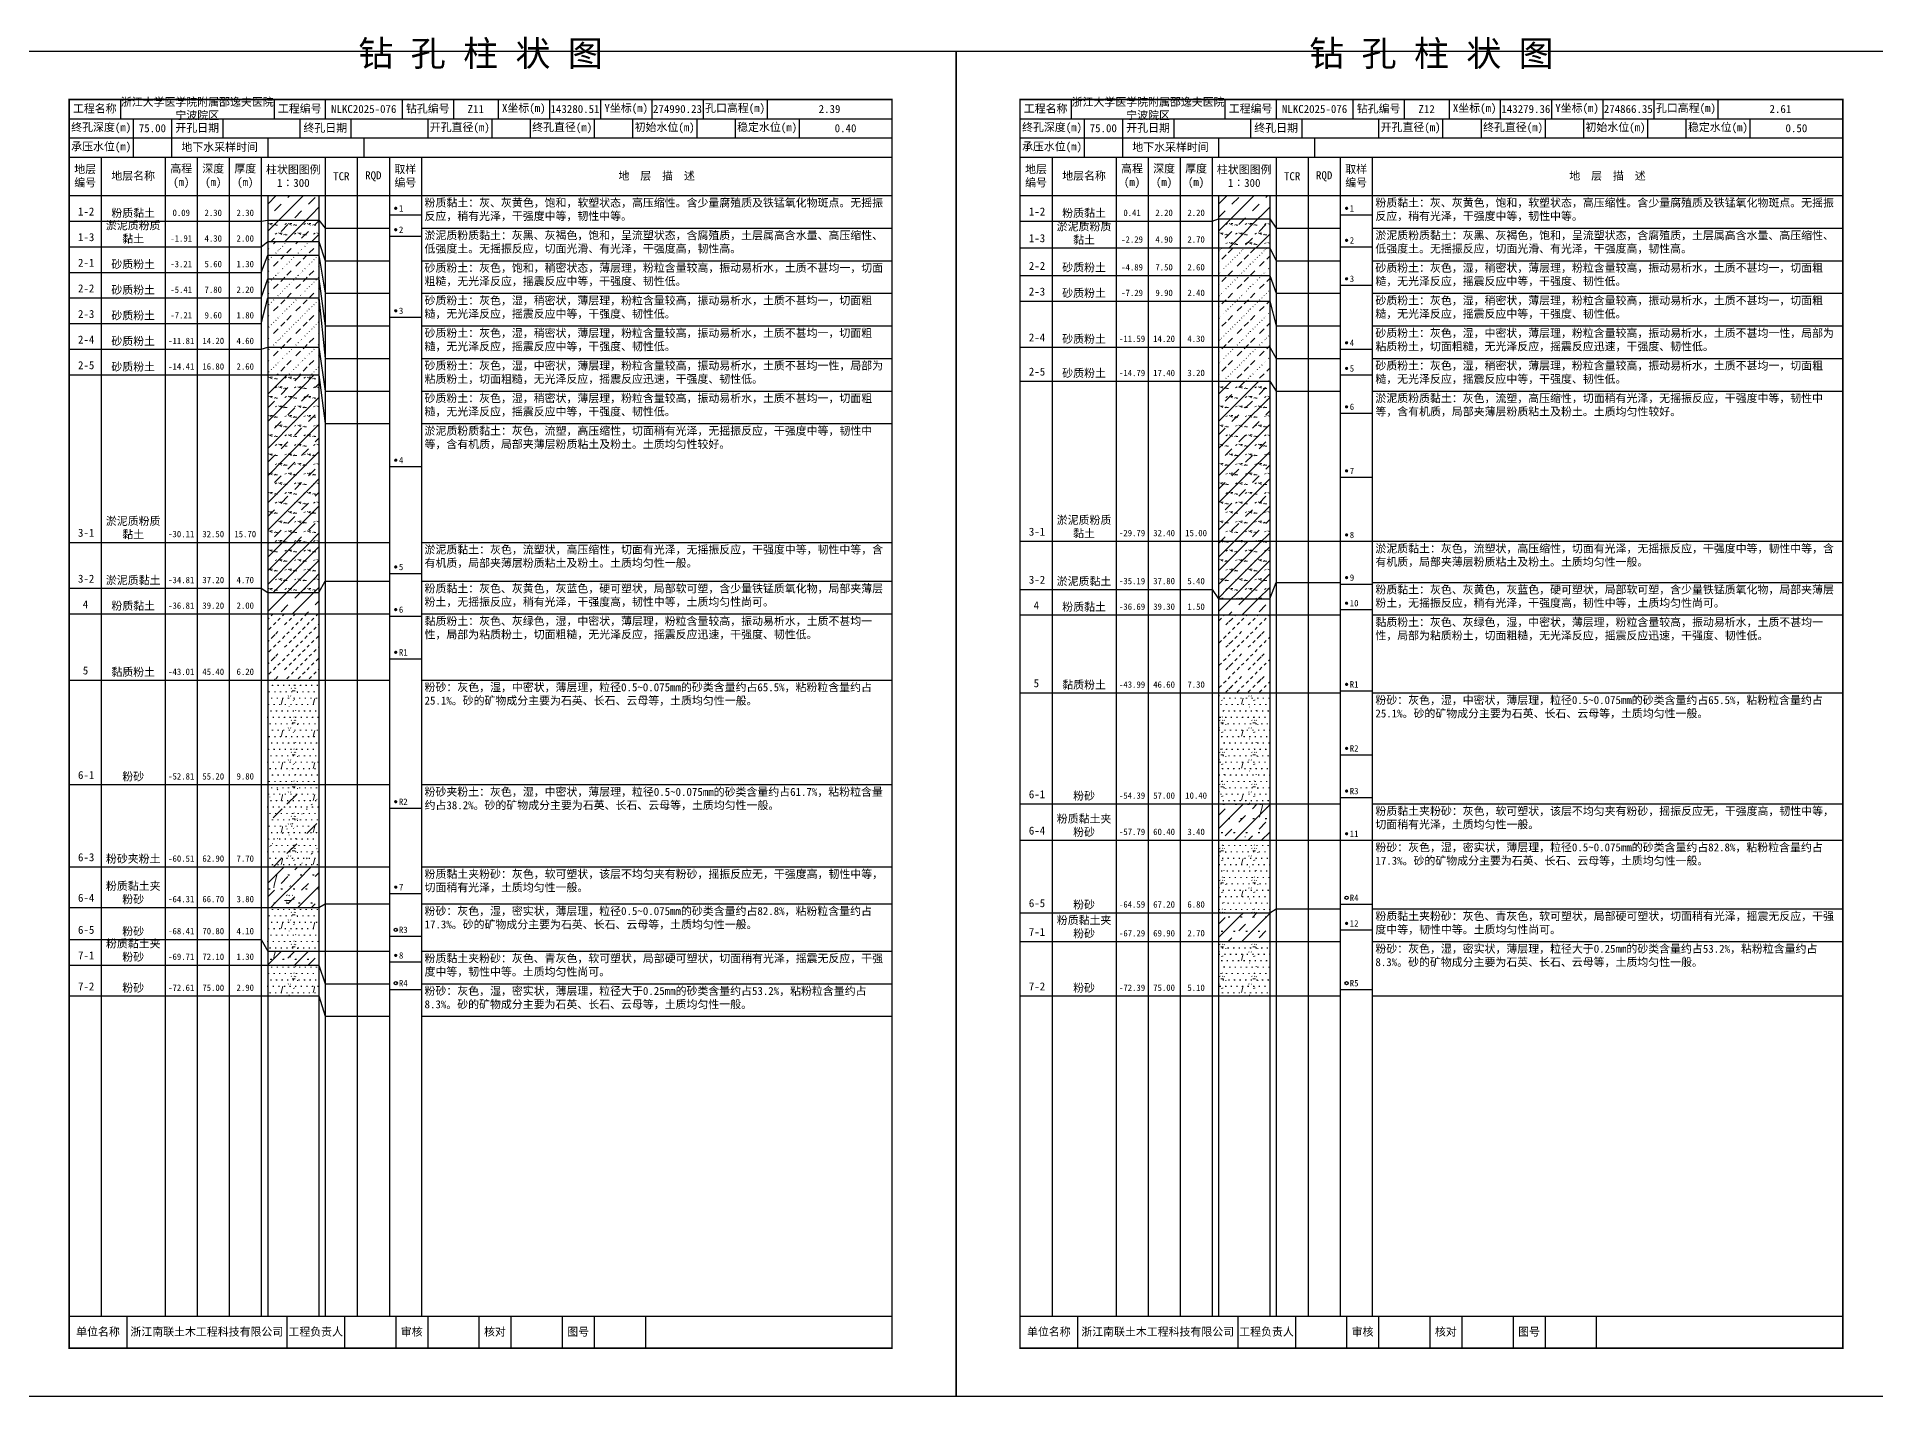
# Model space of a CAD drawing. Extents: x 297 to 65340, y 0 to 425.
# Drawn here: x 35650 to 36224, y 0 to 425 of the extents above; entities that cross this region are included whole.
import ezdxf
from ezdxf.enums import TextEntityAlignment as Align

# ---------------------------------------------------------------- set-up
doc = ezdxf.new("R2010")
doc.units = 0
doc.layers.get('0').update_dxf_attribs({"linetype": 'CONTINUOUS'})
doc.layers.add('FRAME', color=7, linetype='CONTINUOUS')
doc.layers.add('STRATUM', color=7, linetype='CONTINUOUS')
doc.layers.add('HATCH', color=7, linetype='CONTINUOUS', lineweight=13)
doc.styles.add('ST', font='')
doc.styles.get('ST').set_extended_font_data('SimSun')
pattern_1 = [(45, (0, 0), (-4.2426407, 4.2426407), [10, 0]), (45, (1.061, -3.182), (-2.1213203, 6.363961), [3, -3])]
pattern_2 = [(45, (0, 0), (-4.2426407, 4.2426407), [10, 0]), (45, (1.061, -3.182), (-2.1213203, 6.363961), [3, -3]), (26.565, (1.0741, -0.2536), (5.99982296, 5.99981224), [0.567, -12.849]), (0, (0.507, -0.2536), (0, 6), [0.567, -5.433]), (26.565, (-1.5813, 0), (5.99982296, 5.99981224), [0.567, -12.849]), (0, (-1.074, 0.2536), (0, 6), [0.567, -5.433]), (153.435, (0.5071, -0.2536), (-5.9998176, -5.36e-06), [1.134, -12.2826]), (26.565, (4.0741, 2.7464), (5.99982296, 5.99981224), [0.567, -12.849]), (0, (3.507, 2.7464), (0, 6), [0.567, -5.433]), (26.565, (1.4187, 3), (5.99982296, 5.99981224), [0.567, -12.849]), (0, (1.926, 3.2536), (0, 6), [0.567, -5.433]), (153.435, (3.5071, 2.7464), (-5.9998176, -5.36e-06), [1.134, -12.2826])]
pattern_3 = [(45.000006, (0, 0), (-7e-07, 6.9999824), [1.971956, -7.927535]), (45.000006, (2.813, 2.829), (-7e-07, 6.9999824), [1.99367, -7.905828]), (45.000006, (5.0675, 5.082), (-7e-07, 6.9999824), [1.813609, -8.085882]), (26.565052, (0, 3.5), (7.00000042, 7.00000017), [0.0965, -15.555976]), (36.869899, (0.7, 4.2), (6.999999835, 7.000000165), [0.197747, -34.802253]), (315.00001, (3.5, 6.976), (6.9999824, 1.2e-06), [0.033054, -9.866441]), (26.565052, (3.5, 0), (7.00000042, 7.00000017), [0.144749, -15.507727]), (26.565052, (4.2, 0.7), (7.00000042, 7.00000017), [0.10528, -15.547196]), (90.000004, (4.55, 1.05), (-7, -5e-07), [0.028767, -6.971233]), (26.565052, (4.9, 1.4), (7.00000042, 7.00000017), [0.091014, -31.213938]), (36.869899, (5.6, 2.1), (6.999999835, 7.000000165), [0.110692, -34.889308]), (45.000002, (6.3, 2.8), (-2.4e-07, 6.9999824), [0.109112, -9.790383]), (315.00001, (6.914, 3.548), (6.9999824, 1.2e-06), [0.033054, -9.866441]), (36.869898, (1.4, 4.9), (6.999999957, 7.000000043), [0.10224, -34.89776]), (53.130103, (2.1, 5.6), (13.999999763, 21.00000016), [0.134384, -34.865616]), (53.130103, (2.8, 6.3), (13.999999763, 21.00000016), [0.126246, -34.873754])]
pattern_4 = [(45, (0, 0), (-2.12132034, 2.12132034), [10, 0]), (26.565, (1.0741, -0.2536), (5.99982296, 5.99981224), [0.567, -12.849]), (0, (0.507, -0.2536), (0, 6), [0.567, -5.433]), (26.565, (-1.5813, 0), (5.99982296, 5.99981224), [0.567, -12.849]), (0, (-1.074, 0.2536), (0, 6), [0.567, -5.433]), (153.435, (0.5071, -0.2536), (-5.9998176, -5.36e-06), [1.134, -12.2826]), (26.565, (4.0741, 2.7464), (5.99982296, 5.99981224), [0.567, -12.849]), (0, (3.507, 2.7464), (0, 6), [0.567, -5.433]), (26.565, (1.4187, 3), (5.99982296, 5.99981224), [0.567, -12.849]), (0, (1.926, 3.2536), (0, 6), [0.567, -5.433]), (153.435, (3.5071, 2.7464), (-5.9998176, -5.36e-06), [1.134, -12.2826])]
pattern_5 = [(45.000005, (0, 0), (-6e-07, 6.9999824), [0.947297, -8.952198]), (45.000005, (1.4, 1.4), (-6e-07, 6.9999824), [0.986898, -8.912597]), (45.000005, (2.8, 2.8), (-6e-07, 6.9999824), [1.060182, -8.839313]), (45.000005, (4.2, 4.2), (-6e-07, 6.9999824), [0.949178, -8.950318]), (45.000005, (5.6, 5.6), (-6e-07, 6.9999824), [1.036501, -8.862994]), (45.000005, (3.5, 0), (-6e-07, 6.9999824), [1.013348, -8.886147]), (45.000005, (4.9, 1.4), (-6e-07, 6.9999824), [1.078956, -12.120371]), (45.000005, (6.3, 2.8), (-6e-07, 6.9999824), [0.998824, -8.900671]), (45.000003, (0.7, 4.2), (-4e-07, 6.9999824), [1.05533, -8.844165]), (45.000003, (2.1, 5.6), (-4e-07, 6.9999824), [1.036501, -8.862994])]
pattern_6 = [(82.875, (-0.8346, -1.206), (0.00036925, 10.00017644), [0.08929, -80.53371]), (143.13, (-0.7336, -1.2818), (-29.99996427, 20.00005359), [0.12627, -49.87373]), (172.875, (-0.5564, -1.304), (-70.000245666, 9.99966033), [0.17857, -80.44443]), (206.565, (-0.378, -1.2147), (-9.9997049, -9.99968706), [0.19954, -22.16046]), (243.435, (-0.2887, -1.0363), (8.93e-06, -9.999696), [0.19954, -22.16146]), (255.964, (-0.1994, -0.679), (-0.00020004, -9.99950129), [0.36813, -40.86287]), (255.964, (0.1106, 0.561), (-0.00020004, -9.99950129), [1.27838, -39.95262]), (255.964, (0.179, 0.835), (-0.00020004, -9.99950129), [0.28235, -40.94865]), (216.87, (0.3694, 1.0892), (-9.99998214, -10.00001786), [0.12627, -49.87373]), (243.435, (0.2683, 1.0135), (8.93e-06, -9.999696), [0.19954, -22.16146]), (206.565, (0.548, 1.1785), (-9.9997049, -9.99968706), [0.19954, -22.16046]), (172.875, (0.725, 1.1563), (-70.000245666, 9.99966033), [0.17857, -80.44443]), (143.13, (0.826, 1.0806), (-29.99996427, 20.00005359), [0.12627, -49.87373]), (82.875, (0.815, 0.992), (0.00036925, 10.00017644), [0.08929, -80.53371]), (0, (-0.33, 0.34), (0, 10), [0.89286, -9.10714]), (0, (0.025, 0), (1, 2), [0, -1.75]), (0, (0, 0.025), (1, 2), [0, -1.75]), (0, (0, 0), (1, 2), [0, -1.75]), (0, (-0.025, 0), (1, 2), [0, -1.75]), (0, (0, -0.025), (1, 2), [0, -1.75])]
pattern_7 = [(82.875, (-1.8361, -2.6533), (0.00081235, 22.00038817), [0.196438, -177.174162]), (143.13, (-1.614, -2.82), (-65.9999214, 44.0001179), [0.277794, -109.722206]), (172.875, (-1.224, -2.8687), (-154.00054047, 21.99925272), [0.392854, -176.977746]), (206.565, (-0.831, -2.672), (-21.9993508, -21.9993115), [0.438988, -48.753012]), (243.435, (-0.635, -2.28), (1.96e-05, -21.9993312), [0.438988, -48.755212]), (255.964, (-0.4387, -1.494), (-0.0004401, -21.9989028), [0.809886, -89.898314]), (255.964, (0.2434, 1.2344), (-0.0004401, -21.9989028), [2.812436, -87.895764]), (255.964, (0.394, 1.837), (-0.0004401, -21.9989028), [0.62117, -90.08703]), (216.87, (0.8126, 2.3963), (-21.9999607, -22.0000393), [0.277794, -109.722206]), (243.435, (0.59, 2.23), (1.96e-05, -21.9993312), [0.438988, -48.755212]), (206.565, (1.205, 2.593), (-21.9993508, -21.9993115), [0.438988, -48.753012]), (172.875, (1.595, 2.544), (-154.00054047, 21.99925272), [0.392854, -176.977746]), (143.13, (1.8173, 2.3772), (-65.9999214, 44.0001179), [0.277794, -109.722206]), (82.875, (1.793, 2.1823), (0.00081235, 22.00038817), [0.196438, -177.174162]), (0, (-0.725, 0.748), (0, 22), [1.964292, -20.035708]), (0, (0.055, 0), (2.2, 4.4), [0, -3.85]), (0, (0, 0.055), (2.2, 4.4), [0, -3.85]), (0, (0, 0), (2.2, 4.4), [0, -3.85]), (0, (-0.055, 0), (2.2, 4.4), [0, -3.85]), (0, (0, -0.055), (2.2, 4.4), [0, -3.85])]

# ---------------------------------------------------------------- blocks, each defined once
blk = doc.blocks.new('SolidCircle')
at = {"const_width": 0.5}
blk.add_lwpolyline([(-0.25, 0, 1), (0.25, 0, 1)], format="xyb", close=True, dxfattribs=at)

msp = doc.modelspace()

# ---------------------------------------------------------------- hatches: boundary and pattern name
at = {"layer": 'HATCH'}
h = msp.add_hatch(dxfattribs=at)
h.set_pattern_fill('FZNT', color=256, style=0)
h.set_pattern_definition(pattern_1)
h.paths.add_polyline_path([(35738, 375), (35722, 375), (35722, 367.33), (35738, 367.33)])
h = msp.add_hatch(dxfattribs=at)
h.set_pattern_fill('FZNT', color=256, style=0)
h.set_pattern_definition(pattern_1)
h.paths.add_polyline_path([(36035, 375), (36019, 375), (36019, 367.67), (36035, 367.67)])
h = msp.add_hatch(dxfattribs=at)
h.set_pattern_fill('YNFNT', color=256, style=0)
h.set_pattern_definition(pattern_2)
h.paths.add_polyline_path([(36035, 367.67), (36019, 367.67), (36019, 358.67), (36035, 358.67)])
h = msp.add_hatch(dxfattribs=at)
h.set_pattern_fill('YNFNT', color=256, style=0)
h.set_pattern_definition(pattern_2)
h.paths.add_polyline_path([(35738, 367.33), (35722, 367.33), (35722, 360.67), (35738, 360.67)])
h = msp.add_hatch(dxfattribs=at)
h.set_pattern_fill('SZFT', color=256, style=0)
h.set_pattern_definition(pattern_3)
h.paths.add_polyline_path([(35738, 360.67), (35722, 360.67), (35722, 356.33), (35738, 356.33)])
h = msp.add_hatch(dxfattribs=at)
h.set_pattern_fill('SZFT', color=256, style=0)
h.set_pattern_definition(pattern_3)
h.paths.add_polyline_path([(35738, 356.33), (35722, 356.33), (35722, 349), (35738, 349)])
h = msp.add_hatch(dxfattribs=at)
h.set_pattern_fill('SZFT', color=256, style=0)
h.set_pattern_definition(pattern_3)
h.paths.add_polyline_path([(36035, 358.67), (36019, 358.67), (36019, 350), (36035, 350)])
h = msp.add_hatch(dxfattribs=at)
h.set_pattern_fill('SZFT', color=256, style=0)
h.set_pattern_definition(pattern_3)
h.paths.add_polyline_path([(35738, 349), (35722, 349), (35722, 343), (35738, 343)])
h = msp.add_hatch(dxfattribs=at)
h.set_pattern_fill('SZFT', color=256, style=0)
h.set_pattern_definition(pattern_3)
h.paths.add_polyline_path([(36035, 350), (36019, 350), (36019, 342), (36035, 342)])
h = msp.add_hatch(dxfattribs=at)
h.set_pattern_fill('SZFT', color=256, style=0)
h.set_pattern_definition(pattern_3)
h.paths.add_polyline_path([(35738, 343), (35722, 343), (35722, 327.67), (35738, 327.67)])
h = msp.add_hatch(dxfattribs=at)
h.set_pattern_fill('SZFT', color=256, style=0)
h.set_pattern_definition(pattern_3)
h.paths.add_polyline_path([(36035, 342), (36019, 342), (36019, 327.67), (36035, 327.67)])
h = msp.add_hatch(dxfattribs=at)
h.set_pattern_fill('SZFT', color=256, style=0)
h.set_pattern_definition(pattern_3)
h.paths.add_polyline_path([(35738, 327.67), (35722, 327.67), (35722, 319), (35738, 319)])
h = msp.add_hatch(dxfattribs=at)
h.set_pattern_fill('SZFT', color=256, style=0)
h.set_pattern_definition(pattern_3)
h.paths.add_polyline_path([(36035, 327.67), (36019, 327.67), (36019, 317), (36035, 317)])
h = msp.add_hatch(dxfattribs=at)
h.set_pattern_fill('YNFNT', color=256, style=0)
h.set_pattern_definition(pattern_2)
h.paths.add_polyline_path([(35738, 319), (35722, 319), (35722, 266.67), (35738, 266.67)])
h = msp.add_hatch(dxfattribs=at)
h.set_pattern_fill('YNFNT', color=256, style=0)
h.set_pattern_definition(pattern_2)
h.paths.add_polyline_path([(36035, 317), (36019, 317), (36019, 267), (36035, 267)])
h = msp.add_hatch(dxfattribs=at)
h.set_pattern_fill('YNNT', color=256, style=0)
h.set_pattern_definition(pattern_4)
h.paths.add_polyline_path([(35738, 266.67), (35722, 266.67), (35722, 251), (35738, 251)])
h = msp.add_hatch(dxfattribs=at)
h.set_pattern_fill('YNNT', color=256, style=0)
h.set_pattern_definition(pattern_4)
h.paths.add_polyline_path([(36035, 267), (36019, 267), (36019, 249), (36035, 249)])
h = msp.add_hatch(dxfattribs=at)
h.set_pattern_fill('FZNT', color=256, style=0)
h.set_pattern_definition(pattern_1)
h.paths.add_polyline_path([(35738, 251), (35722, 251), (35722, 244.33), (35738, 244.33)])
h = msp.add_hatch(dxfattribs=at)
h.set_pattern_fill('FZNT', color=256, style=0)
h.set_pattern_definition(pattern_1)
h.paths.add_polyline_path([(36035, 249), (36019, 249), (36019, 244), (36035, 244)])
h = msp.add_hatch(dxfattribs=at)
h.set_pattern_fill('NZFT', color=256, style=0)
h.set_pattern_definition(pattern_5)
h.paths.add_polyline_path([(35738, 244.33), (35722, 244.33), (35722, 223.67), (35738, 223.67)])
h = msp.add_hatch(dxfattribs=at)
h.set_pattern_fill('NZFT', color=256, style=0)
h.set_pattern_definition(pattern_5)
h.paths.add_polyline_path([(36035, 244), (36019, 244), (36019, 219.67), (36035, 219.67)])
h = msp.add_hatch(dxfattribs=at)
h.set_pattern_fill('FS', color=256, style=0)
h.set_pattern_definition(pattern_6)
h.paths.add_polyline_path([(35738, 223.67), (35722, 223.67), (35722, 191), (35738, 191)])
h = msp.add_hatch(dxfattribs=at)
h.set_pattern_fill('FS', color=256, style=0)
h.set_pattern_definition(pattern_6)
h.paths.add_polyline_path([(36035, 219.67), (36019, 219.67), (36019, 185), (36035, 185)])
h = msp.add_hatch(dxfattribs=at)
h.set_pattern_fill('FS', color=256, style=0)
h.set_pattern_definition(pattern_6)
h.paths.add_polyline_path([(35738, 191), (35722, 191), (35722, 165.33), (35738, 165.33)])
h = msp.add_hatch(dxfattribs=at)
h.set_pattern_fill('SZFT', color=256, scale=2.2, style=0)
h.set_pattern_definition([(45.000006, (0, 0), (-1.6e-06, 15.3999612), [4.338303, -17.440577]), (45.000006, (6.188, 6.223), (-1.6e-06, 15.3999612), [4.386074, -17.3928216]), (45.000006, (11.148, 11.181), (-1.6e-06, 15.3999612), [3.98994, -17.7889404]), (26.565052, (0, 7.7), (15.4000009, 15.4000004), [0.2123, -34.223147]), (36.869899, (1.54, 9.24), (15.39999964, 15.40000036), [0.4350434, -76.5649566]), (315.00001, (7.7, 15.347), (15.3999612, 2.7e-06), [0.072719, -21.70617]), (26.565052, (7.7, 0), (15.4000009, 15.4000004), [0.318448, -34.1169994]), (26.565052, (9.24, 1.54), (15.4000009, 15.4000004), [0.231616, -34.203831]), (90.000004, (10.01, 2.31), (-15.4, -1e-06), [0.0632874, -15.3367126]), (26.565052, (10.78, 3.08), (15.4000009, 15.4000004), [0.200231, -68.670664]), (36.869899, (12.32, 4.62), (15.39999964, 15.40000036), [0.2435224, -76.7564776]), (45.000002, (13.86, 6.16), (-5e-07, 15.3999612), [0.2400464, -21.5388426]), (315.00001, (15.211, 7.805), (15.3999612, 2.7e-06), [0.072719, -21.70617]), (36.869898, (3.08, 10.78), (15.3999999, 15.4000001), [0.224928, -76.775072]), (53.130103, (4.62, 12.32), (30.79999948, 46.20000035), [0.295645, -76.704355]), (53.130103, (6.16, 13.86), (30.79999948, 46.20000035), [0.277741, -76.722259])])
h.paths.add_polyline_path([(35738, 191), (35722, 191), (35722, 165.33), (35738, 165.33)])
h = msp.add_hatch(dxfattribs=at)
h.set_pattern_fill('FZNT', color=256, style=0)
h.set_pattern_definition(pattern_1)
h.paths.add_polyline_path([(36035, 185), (36019, 185), (36019, 173.67), (36035, 173.67)])
h = msp.add_hatch(dxfattribs=at)
h.set_pattern_fill('FS', color=256, scale=2.2, style=0)
h.set_pattern_definition(pattern_7)
h.paths.add_polyline_path([(36035, 185), (36019, 185), (36019, 173.67), (36035, 173.67)])
h = msp.add_hatch(dxfattribs=at)
h.set_pattern_fill('FS', color=256, style=0)
h.set_pattern_definition(pattern_6)
h.paths.add_polyline_path([(36035, 173.67), (36019, 173.67), (36019, 151), (36035, 151)])
h = msp.add_hatch(dxfattribs=at)
h.set_pattern_fill('FZNT', color=256, style=0)
h.set_pattern_definition(pattern_1)
h.paths.add_polyline_path([(35738, 165.33), (35722, 165.33), (35722, 152.67), (35738, 152.67)])
h = msp.add_hatch(dxfattribs=at)
h.set_pattern_fill('FS', color=256, scale=2.2, style=0)
h.set_pattern_definition(pattern_7)
h.paths.add_polyline_path([(35738, 165.33), (35722, 165.33), (35722, 152.67), (35738, 152.67)])
h = msp.add_hatch(dxfattribs=at)
h.set_pattern_fill('FS', color=256, style=0)
h.set_pattern_definition(pattern_6)
h.paths.add_polyline_path([(35738, 152.67), (35722, 152.67), (35722, 139), (35738, 139)])
h = msp.add_hatch(dxfattribs=at)
h.set_pattern_fill('FZNT', color=256, style=0)
h.set_pattern_definition(pattern_1)
h.paths.add_polyline_path([(36035, 151), (36019, 151), (36019, 142), (36035, 142)])
h = msp.add_hatch(dxfattribs=at)
h.set_pattern_fill('FS', color=256, scale=2.2, style=0)
h.set_pattern_definition(pattern_7)
h.paths.add_polyline_path([(36035, 151), (36019, 151), (36019, 142), (36035, 142)])
h = msp.add_hatch(dxfattribs=at)
h.set_pattern_fill('FZNT', color=256, style=0)
h.set_pattern_definition(pattern_1)
h.paths.add_polyline_path([(35738, 139), (35722, 139), (35722, 134.67), (35738, 134.67)])
h = msp.add_hatch(dxfattribs=at)
h.set_pattern_fill('FS', color=256, scale=2.2, style=0)
h.set_pattern_definition(pattern_7)
h.paths.add_polyline_path([(35738, 139), (35722, 139), (35722, 134.67), (35738, 134.67)])
h = msp.add_hatch(dxfattribs=at)
h.set_pattern_fill('FS', color=256, style=0)
h.set_pattern_definition(pattern_6)
h.paths.add_polyline_path([(36035, 142), (36019, 142), (36019, 125), (36035, 125)])
h = msp.add_hatch(dxfattribs=at)
h.set_pattern_fill('FS', color=256, style=0)
h.set_pattern_definition(pattern_6)
h.paths.add_polyline_path([(35738, 134.67), (35722, 134.67), (35722, 125), (35738, 125)])

# ---------------------------------------------------------------- linework, layer by layer
at = {"layer": 'FRAME', "color": 245, "linetype": 'Continuous'}
for points in [[(35640, 0), (35937, 0), (35937, 420), (35640, 420)], [(35937, 0), (36234, 0), (36234, 420), (35937, 420)]]:
    msp.add_lwpolyline(points, close=True, dxfattribs=at)
at = {"layer": 'FRAME', "linetype": 'Continuous', "const_width": 0.5}
for points in [[(35660, 15), (35917, 15), (35917, 405), (35660, 405)], [(35957, 15), (36214, 15), (36214, 405), (35957, 405)]]:
    msp.add_lwpolyline(points, close=True, dxfattribs=at)
at = {"layer": 'FRAME', "color": 0, "linetype": 'Continuous'}
for points in [[(35676, 405), (35676, 399)], [(35724, 405), (35724, 399)], [(35740, 405), (35740, 399)], [(35764, 405), (35764, 399)], [(35780, 405), (35780, 399)], [(35794, 405), (35794, 399)], [(35810, 405), (35810, 399)], [(35826, 405), (35826, 399)], [(35842, 405), (35842, 399)], [(35858, 405), (35858, 399)], [(35878, 405), (35878, 399)], [(35917, 405), (35917, 399)], [(35973, 405), (35973, 399)], [(36021, 405), (36021, 399)], [(36037, 405), (36037, 399)], [(36061, 405), (36061, 399)], [(36077, 405), (36077, 399)], [(36091, 405), (36091, 399)], [(36107, 405), (36107, 399)], [(36123, 405), (36123, 399)], [(36139, 405), (36139, 399)], [(36155, 405), (36155, 399)], [(36175, 405), (36175, 399)], [(36214, 405), (36214, 399)], [(35660, 399), (35917, 399)], [(35680, 399), (35680, 393)], [(35692, 399), (35692, 393)], [(35708, 399), (35708, 393)], [(35732, 399), (35732, 393)], [(35748, 399), (35748, 393)], [(35772, 399), (35772, 393)], [(35792, 399), (35792, 393)], [(35804, 399), (35804, 393)], [(35824, 399), (35824, 393)], [(35836, 399), (35836, 393)], [(35856, 399), (35856, 393)], [(35868, 399), (35868, 393)], [(35888, 399), (35888, 393)], [(35917, 399), (35917, 393)], [(35957, 399), (36214, 399)], [(35977, 399), (35977, 393)], [(35989, 399), (35989, 393)], [(36005, 399), (36005, 393)], [(36029, 399), (36029, 393)], [(36045, 399), (36045, 393)], [(36069, 399), (36069, 393)], [(36089, 399), (36089, 393)], [(36101, 399), (36101, 393)], [(36121, 399), (36121, 393)], [(36133, 399), (36133, 393)], [(36153, 399), (36153, 393)], [(36165, 399), (36165, 393)], [(36185, 399), (36185, 393)], [(36214, 399), (36214, 393)], [(35660, 393), (35917, 393)], [(35680, 393), (35680, 387)], [(35692, 393), (35692, 387)], [(35722, 393), (35722, 387)], [(35752, 393), (35752, 387)], [(35957, 393), (36214, 393)], [(35977, 393), (35977, 387)], [(35989, 393), (35989, 387)], [(36019, 393), (36019, 387)], [(36049, 393), (36049, 387)], [(35660, 387), (35917, 387)], [(35670, 387), (35670, 25)], [(35690, 387), (35690, 25)], [(35700, 387), (35700, 25)], [(35710, 387), (35710, 25)], [(35720, 387), (35720, 25)], [(35740, 387), (35740, 25)], [(35750, 387), (35750, 25)], [(35760, 387), (35760, 25)], [(35770, 387), (35770, 25)], [(35917, 387), (35917, 25)], [(35957, 387), (36214, 387)], [(35967, 387), (35967, 25)], [(35987, 387), (35987, 25)], [(35997, 387), (35997, 25)], [(36007, 387), (36007, 25)], [(36017, 387), (36017, 25)], [(36037, 387), (36037, 25)], [(36047, 387), (36047, 25)], [(36057, 387), (36057, 25)], [(36067, 387), (36067, 25)], [(36214, 387), (36214, 25)], [(35660, 375), (35917, 375)], [(35722, 375), (35722, 25)], [(35738, 375), (35738, 25)], [(35957, 375), (36214, 375)], [(36019, 375), (36019, 25)], [(36035, 375), (36035, 25)], [(35660, 25), (35917, 25)], [(35678, 25), (35678, 15)], [(35728, 25), (35728, 15)], [(35746, 25), (35746, 15)], [(35762, 25), (35762, 15)], [(35772, 25), (35772, 15)], [(35788, 25), (35788, 15)], [(35798, 25), (35798, 15)], [(35814, 25), (35814, 15)], [(35824, 25), (35824, 15)], [(35840, 25), (35840, 15)], [(35957, 25), (36214, 25)], [(35975, 25), (35975, 15)], [(36025, 25), (36025, 15)], [(36043, 25), (36043, 15)], [(36059, 25), (36059, 15)], [(36069, 25), (36069, 15)], [(36085, 25), (36085, 15)], [(36095, 25), (36095, 15)], [(36111, 25), (36111, 15)], [(36121, 25), (36121, 15)], [(36137, 25), (36137, 15)]]:
    msp.add_lwpolyline(points, dxfattribs=at)
at = {"layer": 'STRATUM', "linetype": 'Continuous'}
for points in [[(35760, 369), (35770, 369)], [(36017, 367), (36019, 367.67), (36035, 367.67), (36037, 364.82)], [(36057, 369), (36067, 369)], [(35660, 367), (35670, 367)], [(35670, 367), (35690, 367)], [(35690, 367), (35700, 367)], [(35700, 367), (35710, 367)], [(35710, 367), (35720, 367)], [(35720, 367), (35722, 367.33), (35738, 367.33), (35740, 364.82)], [(35740, 364.82), (35750, 364.82)], [(35750, 364.82), (35760, 364.82)], [(35760, 362.33), (35770, 362.33)], [(35770, 364.82), (35917, 364.82)], [(35957, 367), (35967, 367)], [(35967, 367), (35987, 367)], [(35987, 367), (35997, 367)], [(35997, 367), (36007, 367)], [(36007, 367), (36017, 367)], [(36037, 364.82), (36047, 364.82)], [(36047, 364.82), (36057, 364.82)], [(36067, 364.82), (36214, 364.82)], [(35660, 359), (35670, 359)], [(35670, 359), (35690, 359)], [(35690, 359), (35700, 359)], [(35700, 359), (35710, 359)], [(35710, 359), (35720, 359)], [(35720, 359), (35722, 360.67), (35738, 360.67), (35740, 354.65)], [(35720, 351), (35722, 356.33), (35738, 356.33), (35740, 344.47)], [(35957, 358.67), (35967, 358.67)], [(35967, 358.67), (35987, 358.67)], [(35987, 358.67), (35997, 358.67)], [(35997, 358.67), (36007, 358.67)], [(36007, 358.67), (36017, 358.67)], [(36017, 358.67), (36019, 358.67), (36035, 358.67), (36037, 354.65)], [(36057, 359), (36067, 359)], [(35660, 351), (35670, 351)], [(35670, 351), (35690, 351)], [(35690, 351), (35700, 351)], [(35700, 351), (35710, 351)], [(35710, 351), (35720, 351)], [(35740, 354.65), (35750, 354.65)], [(35750, 354.65), (35760, 354.65)], [(35770, 354.65), (35917, 354.65)], [(36037, 354.65), (36047, 354.65)], [(36047, 354.65), (36057, 354.65)], [(36067, 354.65), (36214, 354.65)], [(35720, 343), (35722, 349), (35738, 349), (35740, 334.29)], [(35957, 350), (35967, 350)], [(35967, 350), (35987, 350)], [(35987, 350), (35997, 350)], [(35997, 350), (36007, 350)], [(36007, 350), (36017, 350)], [(36017, 350), (36019, 350), (36035, 350), (36037, 344.47)], [(36057, 347), (36067, 347)], [(35660, 343), (35670, 343)], [(35670, 343), (35690, 343)], [(35690, 343), (35700, 343)], [(35700, 343), (35710, 343)], [(35710, 343), (35720, 343)], [(35720, 335), (35722, 343), (35738, 343), (35740, 324.12)], [(35740, 344.47), (35750, 344.47)], [(35750, 344.47), (35760, 344.47)], [(35770, 344.47), (35917, 344.47)], [(35957, 342), (35967, 342)], [(35967, 342), (35987, 342)], [(35987, 342), (35997, 342)], [(35997, 342), (36007, 342)], [(36007, 342), (36017, 342)], [(36017, 342), (36019, 342), (36035, 342), (36037, 334.29)], [(36037, 344.47), (36047, 344.47)], [(36047, 344.47), (36057, 344.47)], [(36067, 344.47), (36214, 344.47)], [(35660, 335), (35670, 335)], [(35670, 335), (35690, 335)], [(35690, 335), (35700, 335)], [(35700, 335), (35710, 335)], [(35710, 335), (35720, 335)], [(35740, 334.29), (35750, 334.29)], [(35750, 334.29), (35760, 334.29)], [(35760, 337), (35770, 337)], [(35770, 334.29), (35917, 334.29)], [(36037, 334.29), (36047, 334.29)], [(36047, 334.29), (36057, 334.29)], [(36067, 334.29), (36214, 334.29)], [(35720, 327), (35722, 327.67), (35738, 327.67), (35740, 313.94)], [(35957, 327.67), (35967, 327.67)], [(35967, 327.67), (35987, 327.67)], [(35987, 327.67), (35997, 327.67)], [(35997, 327.67), (36007, 327.67)], [(36007, 327.67), (36017, 327.67)], [(36017, 327.67), (36019, 327.67), (36035, 327.67), (36037, 324.12)], [(35660, 327), (35670, 327)], [(35670, 327), (35690, 327)], [(35690, 327), (35700, 327)], [(35700, 327), (35710, 327)], [(35710, 327), (35720, 327)], [(35740, 324.12), (35750, 324.12)], [(35750, 324.12), (35760, 324.12)], [(35770, 324.12), (35917, 324.12)], [(36037, 324.12), (36047, 324.12)], [(36047, 324.12), (36057, 324.12)], [(36057, 327), (36067, 327)], [(36067, 324.12), (36214, 324.12)], [(35660, 319), (35670, 319)], [(35670, 319), (35690, 319)], [(35690, 319), (35700, 319)], [(35700, 319), (35710, 319)], [(35710, 319), (35720, 319)], [(35720, 319), (35722, 319), (35738, 319), (35740, 303.76)], [(35957, 317), (35967, 317)], [(35967, 317), (35987, 317)], [(35987, 317), (35997, 317)], [(35997, 317), (36007, 317)], [(36007, 317), (36017, 317)], [(36017, 317), (36019, 317), (36035, 317), (36037, 313.94)], [(36057, 319), (36067, 319)], [(35740, 313.94), (35750, 313.94)], [(35750, 313.94), (35760, 313.94)], [(35770, 313.94), (35917, 313.94)], [(36037, 313.94), (36047, 313.94)], [(36047, 313.94), (36057, 313.94)], [(36067, 313.94), (36214, 313.94)], [(36057, 307), (36067, 307)], [(35740, 303.76), (35750, 303.76)], [(35750, 303.76), (35760, 303.76)], [(35770, 303.76), (35917, 303.76)], [(35760, 290.33), (35770, 290.33)], [(36057, 287), (36067, 287)], [(35660, 266.67), (35670, 266.67)], [(35670, 266.67), (35690, 266.67)], [(35690, 266.67), (35700, 266.67)], [(35700, 266.67), (35710, 266.67)], [(35710, 266.67), (35720, 266.67)], [(35720, 266.67), (35722, 266.67), (35738, 266.67), (35740, 266.67)], [(35740, 266.67), (35750, 266.67)], [(35750, 266.67), (35760, 266.67)], [(35770, 266.67), (35917, 266.67)], [(35957, 267), (35967, 267)], [(35967, 267), (35987, 267)], [(35987, 267), (35997, 267)], [(35997, 267), (36007, 267)], [(36007, 267), (36017, 267)], [(36017, 267), (36019, 267), (36035, 267), (36037, 267)], [(36037, 267), (36047, 267)], [(36047, 267), (36057, 267)], [(36057, 267), (36067, 267)], [(36067, 267), (36214, 267)], [(35720, 252.33), (35722, 251), (35738, 251), (35740, 254.51)], [(35740, 254.51), (35750, 254.51)], [(35750, 254.51), (35760, 254.51)], [(35760, 257), (35770, 257)], [(35770, 254.51), (35917, 254.51)], [(36017, 252), (36019, 249), (36035, 249), (36037, 254.18)], [(36037, 254.18), (36047, 254.18)], [(36047, 254.18), (36057, 254.18)], [(36057, 253.67), (36067, 253.67)], [(36067, 254.18), (36214, 254.18)], [(35660, 252.33), (35670, 252.33)], [(35670, 252.33), (35690, 252.33)], [(35690, 252.33), (35700, 252.33)], [(35700, 252.33), (35710, 252.33)], [(35710, 252.33), (35720, 252.33)], [(35957, 252), (35967, 252)], [(35967, 252), (35987, 252)], [(35987, 252), (35997, 252)], [(35997, 252), (36007, 252)], [(36007, 252), (36017, 252)], [(35660, 244.33), (35670, 244.33)], [(35670, 244.33), (35690, 244.33)], [(35690, 244.33), (35700, 244.33)], [(35700, 244.33), (35710, 244.33)], [(35710, 244.33), (35720, 244.33)], [(35720, 244.33), (35722, 244.33), (35738, 244.33), (35740, 244.33)], [(35740, 244.33), (35750, 244.33)], [(35750, 244.33), (35760, 244.33)], [(35760, 243.67), (35770, 243.67)], [(35770, 244.33), (35917, 244.33)], [(35957, 244), (35967, 244)], [(35967, 244), (35987, 244)], [(35987, 244), (35997, 244)], [(35997, 244), (36007, 244)], [(36007, 244), (36017, 244)], [(36017, 244), (36019, 244), (36035, 244), (36037, 244)], [(36037, 244), (36047, 244)], [(36047, 244), (36057, 244)], [(36057, 245.67), (36067, 245.67)], [(36067, 244), (36214, 244)], [(35760, 230.33), (35770, 230.33)], [(35660, 223.67), (35670, 223.67)], [(35670, 223.67), (35690, 223.67)], [(35690, 223.67), (35700, 223.67)], [(35700, 223.67), (35710, 223.67)], [(35710, 223.67), (35720, 223.67)], [(35720, 223.67), (35722, 223.67), (35738, 223.67), (35740, 223.67)], [(35740, 223.67), (35750, 223.67)], [(35750, 223.67), (35760, 223.67)], [(35770, 223.67), (35917, 223.67)], [(35957, 219.67), (35967, 219.67)], [(35967, 219.67), (35987, 219.67)], [(35987, 219.67), (35997, 219.67)], [(35997, 219.67), (36007, 219.67)], [(36007, 219.67), (36017, 219.67)], [(36017, 219.67), (36019, 219.67), (36035, 219.67), (36037, 219.67)], [(36037, 219.67), (36047, 219.67)], [(36047, 219.67), (36057, 219.67)], [(36057, 220.33), (36067, 220.33)], [(36067, 219.67), (36214, 219.67)], [(36057, 200.33), (36067, 200.33)], [(35660, 191), (35670, 191)], [(35670, 191), (35690, 191)], [(35690, 191), (35700, 191)], [(35700, 191), (35710, 191)], [(35710, 191), (35720, 191)], [(35720, 191), (35722, 191), (35738, 191), (35740, 191)], [(35740, 191), (35750, 191)], [(35750, 191), (35760, 191)], [(35770, 191), (35917, 191)], [(35957, 185), (35967, 185)], [(35967, 185), (35987, 185)], [(35987, 185), (35997, 185)], [(35997, 185), (36007, 185)], [(36007, 185), (36017, 185)], [(36017, 185), (36019, 185), (36035, 185), (36037, 185)], [(36037, 185), (36047, 185)], [(36047, 185), (36057, 185)], [(36057, 187), (36067, 187)], [(36067, 185), (36214, 185)], [(35760, 183.67), (35770, 183.67)], [(35957, 173.67), (35967, 173.67)], [(35967, 173.67), (35987, 173.67)], [(35987, 173.67), (35997, 173.67)], [(35997, 173.67), (36007, 173.67)], [(36007, 173.67), (36017, 173.67)], [(36017, 173.67), (36019, 173.67), (36035, 173.67), (36037, 173.67)], [(36037, 173.67), (36047, 173.67)], [(36047, 173.67), (36057, 173.67)], [(36057, 173.67), (36067, 173.67)], [(36067, 173.67), (36214, 173.67)], [(35660, 165.33), (35670, 165.33)], [(35670, 165.33), (35690, 165.33)], [(35690, 165.33), (35700, 165.33)], [(35700, 165.33), (35710, 165.33)], [(35710, 165.33), (35720, 165.33)], [(35720, 165.33), (35722, 165.33), (35738, 165.33), (35740, 165.33)], [(35740, 165.33), (35750, 165.33)], [(35750, 165.33), (35760, 165.33)], [(35770, 165.33), (35917, 165.33)], [(35760, 157), (35770, 157)], [(35660, 152.67), (35670, 152.67)], [(35670, 152.67), (35690, 152.67)], [(35690, 152.67), (35700, 152.67)], [(35700, 152.67), (35710, 152.67)], [(35710, 152.67), (35720, 152.67)], [(35720, 152.67), (35722, 152.67), (35738, 152.67), (35740, 153.77)], [(35740, 153.77), (35750, 153.77)], [(35750, 153.77), (35760, 153.77)], [(35770, 153.77), (35917, 153.77)], [(35957, 151), (35967, 151)], [(35967, 151), (35987, 151)], [(35987, 151), (35997, 151)], [(35997, 151), (36007, 151)], [(36007, 151), (36017, 151)], [(36017, 151), (36019, 151), (36035, 151), (36037, 152.18)], [(36037, 152.18), (36047, 152.18)], [(36047, 152.18), (36057, 152.18)], [(36057, 153.67), (36067, 153.67)], [(36067, 152.18), (36214, 152.18)], [(35760, 143.67), (35770, 143.67)], [(36057, 145.67), (36067, 145.67)], [(35660, 142.67), (35670, 142.67)], [(35670, 142.67), (35690, 142.67)], [(35690, 142.67), (35700, 142.67)], [(35700, 142.67), (35710, 142.67)], [(35710, 142.67), (35720, 142.67)], [(35720, 142.67), (35722, 139), (35738, 139), (35740, 139)], [(35740, 139), (35750, 139)], [(35750, 139), (35760, 139)], [(35770, 139), (35917, 139)], [(35957, 142), (35967, 142)], [(35967, 142), (35987, 142)], [(35987, 142), (35997, 142)], [(35997, 142), (36007, 142)], [(36007, 142), (36017, 142)], [(36017, 142), (36019, 142), (36035, 142), (36037, 142)], [(36037, 142), (36047, 142)], [(36047, 142), (36057, 142)], [(36067, 142), (36214, 142)], [(35660, 134.67), (35670, 134.67)], [(35670, 134.67), (35690, 134.67)], [(35690, 134.67), (35700, 134.67)], [(35700, 134.67), (35710, 134.67)], [(35710, 134.67), (35720, 134.67)], [(35720, 134.67), (35722, 134.67), (35738, 134.67), (35740, 128.82)], [(35760, 135.67), (35770, 135.67)], [(35740, 128.82), (35750, 128.82)], [(35750, 128.82), (35760, 128.82)], [(35760, 127), (35770, 127)], [(35770, 128.82), (35917, 128.82)], [(36057, 127), (36067, 127)], [(35660, 125), (35670, 125)], [(35670, 125), (35690, 125)], [(35690, 125), (35700, 125)], [(35700, 125), (35710, 125)], [(35710, 125), (35720, 125)], [(35720, 125), (35722, 125), (35738, 125), (35740, 118.65)], [(35957, 125), (35967, 125)], [(35967, 125), (35987, 125)], [(35987, 125), (35997, 125)], [(35997, 125), (36007, 125)], [(36007, 125), (36017, 125)], [(36017, 125), (36019, 125), (36035, 125), (36037, 125)], [(36037, 125), (36047, 125)], [(36047, 125), (36057, 125)], [(36067, 125), (36214, 125)], [(35740, 118.65), (35750, 118.65)], [(35750, 118.65), (35760, 118.65)], [(35770, 118.65), (35917, 118.65)]]:
    msp.add_lwpolyline(points, dxfattribs=at)
at = {"layer": 'STRATUM'}
for centre in [(36059, 155.67), (35762, 145.67), (35762, 129), (36059, 129)]:
    msp.add_circle(centre, 0.5, dxfattribs=at)

# ---------------------------------------------------------------- block references
for p in [(35762, 371), (36059, 371), (35762, 364.33), (36059, 361), (36059, 349), (35762, 339), (36059, 329), (36059, 321), (36059, 309), (35762, 292.33), (36059, 289), (36059, 269), (35762, 259), (36059, 255.67), (36059, 247.67), (35762, 245.67), (35762, 232.33), (36059, 222.33), (36059, 202.33), (35762, 185.67), (36059, 189), (36059, 175.67), (35762, 159), (36059, 147.67), (35762, 137.67)]:
    msp.add_blockref('SolidCircle', p, dxfattribs=at)

# ---------------------------------------------------------------- texts
at = {"layer": 'FRAME', "style": 'ST'}
for p in [(35788.5, 413), (36085.5, 413)]:
    msp.add_text('钻 孔 柱 状 图', height=8, dxfattribs=at).set_placement(p, align=Align.BOTTOM_CENTER)
at = {"layer": 'FRAME', "char_height": 2.5, "attachment_point": 5, "style": 'ST'}
for s, insert, width in [('工程名称', (35668, 402), 16), ('浙江大学医学院附属邵逸夫医院宁波院区', (35700, 402), 48), ('工程编号', (35732, 402), 16), ('NLKC2025-076', (35752, 402), 24), ('钻孔编号', (35772, 402), 16), ('Z11', (35787, 402), 14), ('X坐标(m)', (35802, 402), 16), ('143280.51', (35818, 402), 16), ('Y坐标(m)', (35834, 402), 16), ('274990.23', (35850, 402), 16), ('孔口高程(m)', (35868, 402), 20), ('2.39', (35897.5, 402), 39), ('工程名称', (35965, 402), 16), ('浙江大学医学院附属邵逸夫医院宁波院区', (35997, 402), 48), ('工程编号', (36029, 402), 16), ('NLKC2025-076', (36049, 402), 24), ('钻孔编号', (36069, 402), 16), ('Z12', (36084, 402), 14), ('X坐标(m)', (36099, 402), 16), ('143279.36', (36115, 402), 16), ('Y坐标(m)', (36131, 402), 16), ('274866.35', (36147, 402), 16), ('孔口高程(m)', (36165, 402), 20), ('2.61', (36194.5, 402), 39), ('终孔深度(m)', (35670, 396), 20), ('75.00', (35686, 396), 12), ('开孔日期', (35700, 396), 16), ('终孔日期', (35740, 396), 16), ('开孔直径(m)', (35782, 396), 20), ('终孔直径(m)', (35814, 396), 20), ('初始水位(m)', (35846, 396), 20), ('稳定水位(m)', (35878, 396), 20), ('0.40', (35902.5, 396), 29), ('终孔深度(m)', (35967, 396), 20), ('75.00', (35983, 396), 12), ('开孔日期', (35997, 396), 16), ('终孔日期', (36037, 396), 16), ('开孔直径(m)', (36079, 396), 20), ('终孔直径(m)', (36111, 396), 20), ('初始水位(m)', (36143, 396), 20), ('稳定水位(m)', (36175, 396), 20), ('0.50', (36199.5, 396), 29), ('承压水位(m)', (35670, 390), 20), ('地下水采样时间', (35707, 390), 30), ('承压水位(m)', (35967, 390), 20), ('地下水采样时间', (36004, 390), 30), ('地层编号', (35665, 381), 10), ('高程\\P(m)', (35695, 381), 10), ('深度\\P(m)', (35705, 381), 10), ('厚度\\P(m)', (35715, 381), 10), ('取样编号', (35765, 381), 10), ('地层编号', (35962, 381), 10), ('高程\\P(m)', (35992, 381), 10), ('深度\\P(m)', (36002, 381), 10), ('厚度\\P(m)', (36012, 381), 10), ('取样编号', (36062, 381), 10), ('地层名称', (35680, 381), 20), ('柱状图图例\\P1∶300', (35730, 381), 20), ('TCR', (35745, 381), 10), ('RQD', (35755, 381), 10), ('地  层  描  述', (35843.5, 381), 147), ('地层名称', (35977, 381), 20), ('柱状图图例\\P1∶300', (36027, 381), 20), ('TCR', (36042, 381), 10), ('RQD', (36052, 381), 10), ('地  层  描  述', (36140.5, 381), 147), ('单位名称', (35669, 20), 18), ('浙江南联土木工程科技有限公司', (35703, 20), 50), ('工程负责人', (35737, 20), 18), ('审核', (35767, 20), 10), ('核对', (35793, 20), 10), ('图号', (35819, 20), 10), ('单位名称', (35966, 20), 18), ('浙江南联土木工程科技有限公司', (36000, 20), 50), ('工程负责人', (36034, 20), 18), ('审核', (36064, 20), 10), ('核对', (36090, 20), 10), ('图号', (36116, 20), 10)]:
    msp.add_mtext(s, dxfattribs=dict(at, insert=insert, width=width))
at = {"layer": 'STRATUM', "style": 'ST'}
for s, height, p in [('1-2', 2.5, (35662.75, 370)), ('1', 2, (35763, 371)), ('1-2', 2.5, (35959.75, 370)), ('1', 2, (36060, 371)), ('1-3', 2.5, (35662.75, 362)), ('2', 2, (35763, 364.33)), ('1-3', 2.5, (35959.75, 361.67)), ('2', 2, (36060, 361)), ('2-1', 2.5, (35662.75, 354)), ('2-2', 2.5, (35959.75, 353)), ('2-2', 2.5, (35662.75, 346)), ('2-3', 2.5, (35959.75, 345)), ('3', 2, (36060, 349)), ('2-3', 2.5, (35662.75, 338)), ('3', 2, (35763, 339)), ('2-4', 2.5, (35662.75, 330)), ('2-4', 2.5, (35959.75, 330.67)), ('4', 2, (36060, 329)), ('2-5', 2.5, (35662.75, 322)), ('5', 2, (36060, 321)), ('2-5', 2.5, (35959.75, 320)), ('6', 2, (36060, 309)), ('4', 2, (35763, 292.33)), ('7', 2, (36060, 289)), ('3-1', 2.5, (35662.75, 269.67)), ('3-1', 2.5, (35959.75, 270)), ('8', 2, (36060, 269)), ('5', 2, (35763, 259)), ('3-2', 2.5, (35662.75, 255.33)), ('3-2', 2.5, (35959.75, 255)), ('9', 2, (36060, 255.67)), ('4', 2.5, (35664.25, 247.33)), ('4', 2.5, (35961.25, 247)), ('10', 2, (36060, 247.67)), ('6', 2, (35763, 245.67)), ('R1', 2, (35763, 232.33)), ('5', 2.5, (35664.25, 226.67)), ('5', 2.5, (35961.25, 222.67)), ('R1', 2, (36060, 222.33)), ('R2', 2, (36060, 202.33)), ('6-1', 2.5, (35662.75, 194)), ('R3', 2, (36060, 189)), ('R2', 2, (35763, 185.67)), ('6-1', 2.5, (35959.75, 188)), ('6-4', 2.5, (35959.75, 176.67)), ('11', 2, (36060, 175.67)), ('6-3', 2.5, (35662.75, 168.33)), ('6-4', 2.5, (35662.75, 155.67)), ('7', 2, (35763, 159)), ('6-5', 2.5, (35959.75, 154)), ('R4', 2, (36060, 155.67)), ('6-5', 2.5, (35662.75, 145.67)), ('R3', 2, (35763, 145.67)), ('7-1', 2.5, (35959.75, 145)), ('12', 2, (36060, 147.67)), ('7-1', 2.5, (35662.75, 137.67)), ('8', 2, (35763, 137.67)), ('7-2', 2.5, (35662.75, 128)), ('R4', 2, (35763, 129)), ('7-2', 2.5, (35959.75, 128)), ('R5', 2, (36060, 129))]:
    msp.add_text(s, height=height, dxfattribs=at).set_placement(p, align=Align.MIDDLE_LEFT)
for s, p in [('0.09', (35695, 368)), ('2.30', (35705, 368)), ('2.30', (35715, 368)), ('0.41', (35992, 368)), ('2.20', (36002, 368)), ('2.20', (36012, 368)), ('-1.91', (35695, 360)), ('4.30', (35705, 360)), ('2.00', (35715, 360)), ('-2.29', (35992, 359.67)), ('4.90', (36002, 359.67)), ('2.70', (36012, 359.67)), ('-3.21', (35695, 352)), ('5.60', (35705, 352)), ('1.30', (35715, 352)), ('-4.89', (35992, 351)), ('7.50', (36002, 351)), ('2.60', (36012, 351)), ('-5.41', (35695, 344)), ('7.80', (35705, 344)), ('2.20', (35715, 344)), ('-7.29', (35992, 343)), ('9.90', (36002, 343)), ('2.40', (36012, 343)), ('-7.21', (35695, 336)), ('9.60', (35705, 336)), ('1.80', (35715, 336)), ('-11.81', (35695, 328)), ('14.20', (35705, 328)), ('4.60', (35715, 328)), ('-11.59', (35992, 328.67)), ('14.20', (36002, 328.67)), ('4.30', (36012, 328.67)), ('-14.41', (35695, 320)), ('16.80', (35705, 320)), ('2.60', (35715, 320)), ('-14.79', (35992, 318)), ('17.40', (36002, 318)), ('3.20', (36012, 318)), ('-30.11', (35695, 267.67)), ('32.50', (35705, 267.67)), ('15.70', (35715, 267.67)), ('-29.79', (35992, 268)), ('32.40', (36002, 268)), ('15.00', (36012, 268)), ('-34.81', (35695, 253.33)), ('37.20', (35705, 253.33)), ('4.70', (35715, 253.33)), ('-35.19', (35992, 253)), ('37.80', (36002, 253)), ('5.40', (36012, 253)), ('-36.81', (35695, 245.33)), ('39.20', (35705, 245.33)), ('2.00', (35715, 245.33)), ('-36.69', (35992, 245)), ('39.30', (36002, 245)), ('1.50', (36012, 245)), ('-43.01', (35695, 224.67)), ('45.40', (35705, 224.67)), ('6.20', (35715, 224.67)), ('-43.99', (35992, 220.67)), ('46.60', (36002, 220.67)), ('7.30', (36012, 220.67)), ('-52.81', (35695, 192)), ('55.20', (35705, 192)), ('9.80', (35715, 192)), ('-54.39', (35992, 186)), ('57.00', (36002, 186)), ('10.40', (36012, 186)), ('-57.79', (35992, 174.67)), ('60.40', (36002, 174.67)), ('3.40', (36012, 174.67)), ('-60.51', (35695, 166.33)), ('62.90', (35705, 166.33)), ('7.70', (35715, 166.33)), ('-64.31', (35695, 153.67)), ('66.70', (35705, 153.67)), ('3.80', (35715, 153.67)), ('-64.59', (35992, 152)), ('67.20', (36002, 152)), ('6.80', (36012, 152)), ('-68.41', (35695, 143.67)), ('70.80', (35705, 143.67)), ('4.10', (35715, 143.67)), ('-67.29', (35992, 143)), ('69.90', (36002, 143)), ('2.70', (36012, 143)), ('-69.71', (35695, 135.67)), ('72.10', (35705, 135.67)), ('1.30', (35715, 135.67)), ('-72.61', (35695, 126)), ('75.00', (35705, 126)), ('2.90', (35715, 126)), ('-72.39', (35992, 126)), ('75.00', (36002, 126)), ('5.10', (36012, 126))]:
    msp.add_text(s, height=2, dxfattribs=at).set_placement(p, align=Align.BOTTOM_CENTER)
at = {"layer": 'STRATUM', "char_height": 2.5, "style": 'ST'}
for s, insert, width, attachment_point in [('粉质黏土：灰、灰黄色，饱和，软塑状态，高压缩性。含少量腐殖质及铁锰氧化物斑点。无摇振反应，稍有光泽，干强度中等，韧性中等。', (35771, 374), 146, 1), ('粉质黏土：灰、灰黄色，饱和，软塑状态，高压缩性。含少量腐殖质及铁锰氧化物斑点。无摇振反应，稍有光泽，干强度中等，韧性中等。', (36068, 374), 146, 1), ('粉质黏土', (35680, 368), 20, 8), ('粉质黏土', (35977, 368), 20, 8), ('淤泥质粉质黏土', (35680, 360), 20, 8), ('淤泥质粉质黏土：灰黑、灰褐色，饱和，呈流塑状态，含腐殖质，土层属高含水量、高压缩性、低强度土。无摇振反应，切面光滑、有光泽，干强度高，韧性高。', (35771, 363.82), 146, 1), ('淤泥质粉质黏土', (35977, 359.67), 20, 8), ('淤泥质粉质黏土：灰黑、灰褐色，饱和，呈流塑状态，含腐殖质，土层属高含水量、高压缩性、低强度土。无摇振反应，切面光滑、有光泽，干强度高，韧性高。', (36068, 363.82), 146, 1), ('砂质粉土', (35680, 352), 20, 8), ('砂质粉土：灰色，饱和，稍密状态，薄层理，粉粒含量较高，振动易析水，土质不甚均一，切面粗糙，无光泽反应，摇震反应中等，干强度、韧性低。', (35771, 353.65), 146, 1), ('砂质粉土', (35977, 351), 20, 8), ('砂质粉土：灰色，湿，稍密状，薄层理，粉粒含量较高，振动易析水，土质不甚均一，切面粗糙，无光泽反应，摇震反应中等，干强度、韧性低。', (36068, 353.65), 146, 1), ('砂质粉土', (35680, 344), 20, 8), ('砂质粉土', (35977, 343), 20, 8), ('砂质粉土', (35680, 336), 20, 8), ('砂质粉土：灰色，湿，稍密状，薄层理，粉粒含量较高，振动易析水，土质不甚均一，切面粗糙，无光泽反应，摇震反应中等，干强度、韧性低。', (35771, 343.47), 146, 1), ('砂质粉土：灰色，湿，稍密状，薄层理，粉粒含量较高，振动易析水，土质不甚均一，切面粗糙，无光泽反应，摇震反应中等，干强度、韧性低。', (36068, 343.47), 146, 1), ('砂质粉土：灰色，湿，稍密状，薄层理，粉粒含量较高，振动易析水，土质不甚均一，切面粗糙，无光泽反应，摇震反应中等，干强度、韧性低。', (35771, 333.29), 146, 1), ('砂质粉土：灰色，湿，中密状，薄层理，粉粒含量较高，振动易析水，土质不甚均一性，局部为粘质粉土，切面粗糙，无光泽反应，摇震反应迅速，干强度、韧性低。', (36068, 333.29), 146, 1), ('砂质粉土', (35680, 328), 20, 8), ('砂质粉土', (35977, 328.67), 20, 8), ('砂质粉土', (35680, 320), 20, 8), ('砂质粉土：灰色，湿，中密状，薄层理，粉粒含量较高，振动易析水，土质不甚均一性，局部为粘质粉土，切面粗糙，无光泽反应，摇震反应迅速，干强度、韧性低。', (35771, 323.12), 146, 1), ('砂质粉土：灰色，湿，稍密状，薄层理，粉粒含量较高，振动易析水，土质不甚均一，切面粗糙，无光泽反应，摇震反应中等，干强度、韧性低。', (36068, 323.12), 146, 1), ('砂质粉土', (35977, 318), 20, 8), ('砂质粉土：灰色，湿，稍密状，薄层理，粉粒含量较高，振动易析水，土质不甚均一，切面粗糙，无光泽反应，摇震反应中等，干强度、韧性低。', (35771, 312.94), 146, 1), ('淤泥质粉质黏土：灰色，流塑，高压缩性，切面稍有光泽，无摇振反应，干强度中等，韧性中等，含有机质，局部夹薄层粉质粘土及粉土。土质均匀性较好。', (36068, 312.94), 146, 1), ('淤泥质粉质黏土：灰色，流塑，高压缩性，切面稍有光泽，无摇振反应，干强度中等，韧性中等，含有机质，局部夹薄层粉质粘土及粉土。土质均匀性较好。', (35771, 302.76), 146, 1), ('淤泥质粉质黏土', (35680, 267.67), 20, 8), ('淤泥质粉质黏土', (35977, 268), 20, 8), ('淤泥质黏土：灰色，流塑状，高压缩性，切面有光泽，无摇振反应，干强度中等，韧性中等，含有机质，局部夹薄层粉质粘土及粉土。土质均匀性一般。', (35771, 265.67), 146, 1), ('淤泥质黏土：灰色，流塑状，高压缩性，切面有光泽，无摇振反应，干强度中等，韧性中等，含有机质，局部夹薄层粉质粘土及粉土。土质均匀性一般。', (36068, 266), 146, 1), ('淤泥质黏土', (35680, 253.33), 20, 8), ('粉质黏土：灰色、灰黄色，灰蓝色，硬可塑状，局部软可塑，含少量铁锰质氧化物，局部夹薄层粉土，无摇振反应，稍有光泽，干强度高，韧性中等，土质均匀性尚可。', (35771, 253.51), 146, 1), ('淤泥质黏土', (35977, 253), 20, 8), ('粉质黏土：灰色、灰黄色，灰蓝色，硬可塑状，局部软可塑，含少量铁锰质氧化物，局部夹薄层粉土，无摇振反应，稍有光泽，干强度高，韧性中等，土质均匀性尚可。', (36068, 253.18), 146, 1), ('粉质黏土', (35680, 245.33), 20, 8), ('粉质黏土', (35977, 245), 20, 8), ('黏质粉土：灰色、灰绿色，湿，中密状，薄层理，粉粒含量较高，振动易析水，土质不甚均一性，局部为粘质粉土，切面粗糙，无光泽反应，摇震反应迅速，干强度、韧性低。', (35771, 243.33), 146, 1), ('黏质粉土：灰色、灰绿色，湿，中密状，薄层理，粉粒含量较高，振动易析水，土质不甚均一性，局部为粘质粉土，切面粗糙，无光泽反应，摇震反应迅速，干强度、韧性低。', (36068, 243), 146, 1), ('黏质粉土', (35680, 224.67), 20, 8), ('粉砂：灰色，湿，中密状，薄层理，粒径0.5~0.075mm的砂类含量约占65.5%，粘粉粒含量约占25.1%。砂的矿物成分主要为石英、长石、云母等，土质均匀性一般。', (35771, 222.67), 146, 1), ('黏质粉土', (35977, 220.67), 20, 8), ('粉砂：灰色，湿，中密状，薄层理，粒径0.5~0.075mm的砂类含量约占65.5%，粘粉粒含量约占25.1%。砂的矿物成分主要为石英、长石、云母等，土质均匀性一般。', (36068, 218.67), 146, 1), ('粉砂', (35680, 192), 20, 8), ('粉砂夹粉土：灰色，湿，中密状，薄层理，粒径0.5~0.075mm的砂类含量约占61.7%，粘粉粒含量约占38.2%。砂的矿物成分主要为石英、长石、云母等，土质均匀性一般。', (35771, 190), 146, 1), ('粉砂', (35977, 186), 20, 8), ('粉质黏土夹粉砂：灰色，软可塑状，该层不均匀夹有粉砂，摇振反应无，干强度高，韧性中等，切面稍有光泽，土质均匀性一般。', (36068, 184), 146, 1), ('粉质黏土夹粉砂', (35977, 174.67), 20, 8), ('粉砂：灰色，湿，密实状，薄层理，粒径0.5~0.075mm的砂类含量约占82.8%，粘粉粒含量约占17.3%。砂的矿物成分主要为石英、长石、云母等，土质均匀性一般。', (36068, 172.67), 146, 1), ('粉砂夹粉土', (35680, 166.33), 20, 8), ('粉质黏土夹粉砂', (35680, 153.67), 20, 8), ('粉质黏土夹粉砂：灰色，软可塑状，该层不均匀夹有粉砂，摇振反应无，干强度高，韧性中等，切面稍有光泽，土质均匀性一般。', (35771, 164.33), 146, 1), ('粉砂', (35977, 152), 20, 8), ('粉砂：灰色，湿，密实状，薄层理，粒径0.5~0.075mm的砂类含量约占82.8%，粘粉粒含量约占17.3%。砂的矿物成分主要为石英、长石、云母等，土质均匀性一般。', (35771, 152.77), 146, 1), ('粉质黏土夹粉砂', (35977, 143), 20, 8), ('粉质黏土夹粉砂：灰色、青灰色，软可塑状，局部硬可塑状，切面稍有光泽，摇震无反应，干强度中等，韧性中等。土质均匀性尚可。', (36068, 151.18), 146, 1), ('粉砂', (35680, 143.67), 20, 8), ('粉质黏土夹粉砂', (35680, 135.67), 20, 8), ('粉质黏土夹粉砂：灰色、青灰色，软可塑状，局部硬可塑状，切面稍有光泽，摇震无反应，干强度中等，韧性中等。土质均匀性尚可。', (35771, 138), 146, 1), ('粉砂：灰色，湿，密实状，薄层理，粒径大于0.25mm的砂类含量约占53.2%，粘粉粒含量约占8.3%。砂的矿物成分主要为石英、长石、云母等，土质均匀性一般。', (36068, 141), 146, 1), ('粉砂', (35680, 126), 20, 8), ('粉砂：灰色，湿，密实状，薄层理，粒径大于0.25mm的砂类含量约占53.2%，粘粉粒含量约占8.3%。砂的矿物成分主要为石英、长石、云母等，土质均匀性一般。', (35771, 127.82), 146, 1), ('粉砂', (35977, 126), 20, 8)]:
    msp.add_mtext(s, dxfattribs=dict(at, insert=insert, width=width, attachment_point=attachment_point))

doc.saveas('drawing.dxf')
